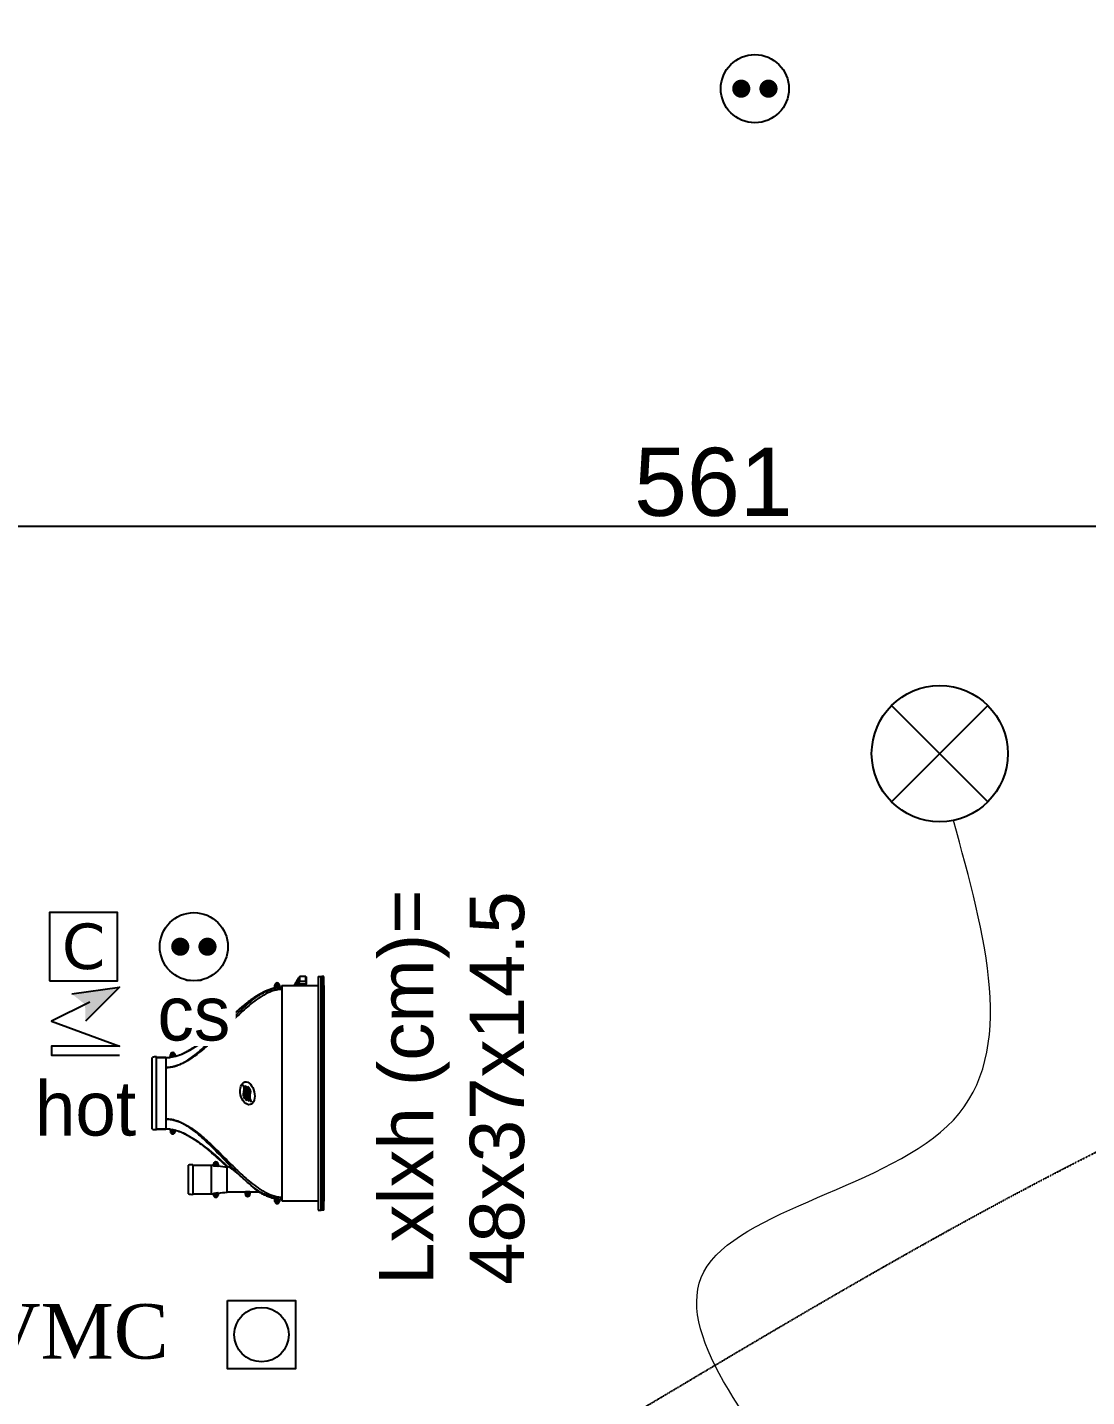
# Model space of a CAD drawing. Header units: millimetres. Extents: x 459337 to 526921, y -375392 to -289779.
# Drawn here: x 493059 to 495393, y -344441 to -341426 of the extents above; entities that cross this region are included whole.
import ezdxf
from ezdxf import colors
from ezdxf.entities.mleader import LeaderData, LeaderLine
from ezdxf.math import Vec2, Vec3

# ---------------------------------------------------------------- set-up
doc = ezdxf.new("R2010")
doc.units = ezdxf.units.MM
doc.set_wipeout_variables(frame=1)
doc.linetypes.add('prlm_ef', pattern=[0.165, 0.1, -0.065])
doc.layers.add('_GAZELEC-BOITE INCORPO', color=36, linetype='Continuous', lineweight=18)
doc.layers.add('_GAZELEC-RESERVATION', color=1, linetype='Continuous', lineweight=18)
for name, color, linetype in [('prlm-CHAUFF', 30, 'Continuous'), ('prlm-EAU-EF', 161, 'Continuous'), ('prlm-ELEC-CFO', 201, 'Continuous'), ('prlm-VMC', 93, 'Continuous')]:
    doc.layers.add(name, color=color, linetype=linetype)
doc.styles.add('Arial', font='arial.ttf')
doc.styles.add('prlm-elec-cfo', font='comic.ttf', dxfattribs={"height": 12})
doc.styles.add('prlm-vmc', font='pala.ttf', dxfattribs={"height": 14})
doc.styles.get("Standard").update_dxf_attribs({"font": 'arial.ttf'})
doc.dimstyles.new('200', dxfattribs={"dimtxt": 150, "dimasz": 25, "dimexe": 50, "dimexo": 50, "dimgap": 20, "dimtad": 1, "dimdec": 0, "dimlfac": 0.1, "dimdsep": 46, "dimtxsty": 'Arial', "dimblk1": 'DOTBLANK', "dimblk2": 'DOTBLANK', "dimsah": 1, "dimcen": 25, "dimclrd": 5, "dimclre": 5, "dimadec": 0, "dimazin": 0, "dimtfac": 1, "dimtdec": 0, "dimtmove": 0, "dimatfit": 3, "dimldrblk": 'DOTBLANK', "dimfxl": 50, "dimtolj": 1, "dimtzin": 0, "dimarcsym": 0})

# ---------------------------------------------------------------- blocks, each defined once
blk = doc.blocks.new('xi.twintop')
at = {"layer": 'prlm-CHAUFF', "ltscale": 50}
for p, q in [((-7.9, 36.5), (7.9, 36.5)), ((-8, 35.6), (8, 35.6)), ((-7.9, 35.6), (-7.9, 33.5)), ((-7.9, 33.5), (-7.9, 35.6)), ((-5.67, 33.5), (-7.9, 33.5)), ((5.67, 33.5), (-5.67, 33.5)), ((7.9, 33.5), (5.67, 33.5)), ((7.9, 35.6), (7.9, 33.5)), ((7.9, 33.5), (7.9, 35.6)), ((-8.61, 31.95), (-8.61, 32.05)), ((-8.61, 32.05), (-8.51, 32.05)), ((-8.51, 31.95), (-8.61, 31.95)), ((-8.51, 32.16), (-8.41, 32.16)), ((-8.51, 32.05), (-8.51, 32.16)), ((-8.51, 31.84), (-8.51, 31.95)), ((-8.41, 31.84), (-8.51, 31.84)), ((-7.9, 32.5), (-8.46, 32.5)), ((-8.46, 31.5), (-8.16, 31.5)), ((-8.41, 32.16), (-8.41, 32.05)), ((-8.41, 32.05), (-8.3, 32.05)), ((-8.3, 31.95), (-8.41, 31.95)), ((-8.41, 31.95), (-8.41, 31.84)), ((-8.3, 32.05), (-8.3, 31.95)), ((-8.16, 31.5), (-7.95, 32.18)), ((-7.9, 32.5), (-7.95, 32.18)), ((7.95, 32.18), (7.9, 32.5)), ((7.9, 32.5), (8.46, 32.5)), ((8.16, 31.5), (7.95, 32.18)), ((8.46, 31.5), (8.16, 31.5)), ((8.3, 31.95), (8.3, 32.05)), ((8.3, 32.05), (8.41, 32.05)), ((8.41, 31.95), (8.3, 31.95)), ((8.41, 32.16), (8.51, 32.16)), ((8.41, 32.05), (8.41, 32.16)), ((8.41, 31.84), (8.41, 31.95)), ((8.51, 31.84), (8.41, 31.84)), ((8.51, 32.16), (8.51, 32.05)), ((8.51, 32.05), (8.61, 32.05)), ((8.61, 31.95), (8.51, 31.95)), ((8.51, 31.95), (8.51, 31.84)), ((8.61, 32.05), (8.61, 31.95)), ((-15.75, 27.6), (-22.25, 27.6)), ((-22.15, 28.5), (-15.85, 28.5)), ((-22.15, 27.6), (-22.15, 23.5)), ((-22.15, 27.6), (-22.15, 23.5)), ((-15.85, 27.6), (-15.85, 23.5)), ((-15.85, 27.6), (-15.85, 23.5)), ((-9.41, 28.48), (-9.41, 28.48)), ((9.12, 29.02), (9.09, 29.02)), ((9.41, 28.48), (9.38, 28.48)), ((-22.56, 22.55), (-22.45, 22.55)), ((-22.56, 22.45), (-22.56, 22.55)), ((-22.45, 22.45), (-22.56, 22.45)), ((-22.45, 22.66), (-22.35, 22.66)), ((-22.45, 22.55), (-22.45, 22.66)), ((-22.45, 22.34), (-22.45, 22.45)), ((-22.35, 22.34), (-22.45, 22.34)), ((-22.4, 23), (-21.97, 23)), ((-21.85, 22), (-22.4, 22)), ((-22.35, 22.66), (-22.35, 22.55)), ((-22.35, 22.55), (-22.24, 22.55)), ((-22.24, 22.45), (-22.35, 22.45)), ((-22.35, 22.45), (-22.35, 22.34)), ((-22.24, 22.55), (-22.24, 22.45)), ((-15.85, 23.5), (-22.15, 23.5)), ((-21.97, 23), (-21.85, 22.06)), ((-21.85, 22.06), (-21.85, 22)), ((-16.2, 19.84), (-14.13, 22)), ((-14.13, 22), (-16.2, 19.84)), ((-16.15, 22.06), (-16.03, 23)), ((-16.15, 22), (-16.15, 22.06)), ((-15.6, 22), (-16.15, 22)), ((-16.03, 23), (-15.6, 23)), ((-15.76, 22.45), (-15.76, 22.55)), ((-15.76, 22.55), (-15.65, 22.55)), ((-15.65, 22.45), (-15.76, 22.45)), ((-15.65, 22.66), (-15.55, 22.66)), ((-15.65, 22.55), (-15.65, 22.66)), ((-15.65, 22.34), (-15.65, 22.45)), ((-15.55, 22.34), (-15.65, 22.34)), ((-15.55, 22.66), (-15.55, 22.55)), ((-15.55, 22.55), (-15.44, 22.55)), ((-15.55, 22.45), (-15.55, 22.34)), ((-15.44, 22.45), (-15.55, 22.45)), ((-15.44, 22.55), (-15.44, 22.45)), ((14.83, 21), (13.83, 22)), ((13.83, 22), (15.44, 22)), ((15.28, 21.45), (15.28, 21.55)), ((15.28, 21.55), (15.39, 21.55)), ((15.39, 21.45), (15.28, 21.45)), ((15.39, 21.66), (15.49, 21.66)), ((15.39, 21.55), (15.39, 21.66)), ((15.39, 21.34), (15.39, 21.45)), ((15.49, 21.34), (15.39, 21.34)), ((15.49, 21.66), (15.49, 21.55)), ((15.49, 21.55), (15.6, 21.55)), ((15.49, 21.45), (15.49, 21.34)), ((15.6, 21.45), (15.49, 21.45)), ((15.6, 21.55), (15.6, 21.45)), ((-21.8, 20), (-16.2, 20)), ((-21.8, 16), (-21.8, 20)), ((-21.8, 16), (-21.8, 20)), ((-16.2, 19.84), (-16.2, 20)), ((-16.2, 19.84), (-16.2, 20)), ((15.44, 21), (14.83, 21)), ((-22.36, 15.45), (-22.36, 15.55)), ((-22.36, 15.55), (-22.25, 15.55)), ((-22.25, 15.45), (-22.36, 15.45)), ((-22.25, 15.66), (-22.15, 15.66)), ((-22.25, 15.55), (-22.25, 15.66)), ((-22.25, 15.34), (-22.25, 15.45)), ((-22.15, 15.34), (-22.25, 15.34)), ((-22.2, 16), (-21.65, 16)), ((-22.15, 15.66), (-22.15, 15.55)), ((-22.15, 15.55), (-22.04, 15.55)), ((-22.15, 15.45), (-22.15, 15.34)), ((-22.04, 15.45), (-22.15, 15.45)), ((-22.04, 15.55), (-22.04, 15.45)), ((-21.65, 16), (-21.65, 15)), ((-21.65, 15), (-22.2, 15)), ((-21.8, 12.88), (-21.8, 15)), ((-21.8, 12.88), (-21.8, 15)), ((-23.96, 8.95), (-23.96, 9.05)), ((-23.96, 9.05), (-23.85, 9.05)), ((-23.85, 9.16), (-23.75, 9.16)), ((-23.85, 9.05), (-23.85, 9.16)), ((-23.8, 9.5), (-23.19, 9.5)), ((-23.75, 9.16), (-23.75, 9.05)), ((-23.75, 9.05), (-23.64, 9.05)), ((-23.64, 9.05), (-23.64, 8.95)), ((23.19, 9.5), (23.8, 9.5)), ((23.64, 8.95), (23.64, 9.05)), ((23.64, 9.05), (23.75, 9.05)), ((23.75, 9.16), (23.85, 9.16)), ((23.75, 9.05), (23.75, 9.16)), ((23.85, 9.16), (23.85, 9.05)), ((23.85, 9.05), (23.96, 9.05)), ((23.96, 9.05), (23.96, 8.95)), ((-23.85, 8.95), (-23.96, 8.95)), ((-23.85, 8.84), (-23.85, 8.95)), ((-23.75, 8.84), (-23.85, 8.84)), ((-23.36, 8.5), (-23.8, 8.5)), ((-23.75, 8.95), (-23.75, 8.84)), ((-23.64, 8.95), (-23.75, 8.95)), ((23.7, 8), (-23.7, 8)), ((-23.7, 8), (-23.7, 0)), ((-23.36, 8.42), (-23.36, 8.5)), ((23.36, 8.42), (23.36, 8.5)), ((23.8, 8.5), (23.36, 8.5)), ((23.75, 8.95), (23.64, 8.95)), ((23.7, 8), (23.7, 0)), ((23.75, 8.84), (23.75, 8.95)), ((23.85, 8.84), (23.75, 8.84)), ((23.85, 8.95), (23.85, 8.84)), ((23.96, 8.95), (23.85, 8.95)), ((24.18, 4.47), (23.7, 4.81)), ((24.06, 4.42), (23.7, 4.66)), ((24.06, 2.6), (24.06, 4.42)), ((24.64, 4.04), (24.06, 4.42)), ((24.2, 4.46), (24.18, 4.47)), ((24.54, 4.24), (24.2, 4.46)), ((24.35, 4.85), (24.33, 4.89)), ((24.35, 4.36), (24.35, 4.85)), ((24.35, 4.85), (24.36, 4.85)), ((24.41, 4.79), (24.43, 4.83)), ((24.41, 4.79), (24.41, 4.32)), ((25.01, 4.43), (24.41, 4.79)), ((24.43, 4.83), (25.04, 4.47)), ((24.64, 4.04), (24.72, 4.01)), ((24.64, 2.6), (24.64, 4.04)), ((24.72, 4.01), (24.72, 2.65)), ((25.04, 4.47), (25.01, 4.43)), ((25.01, 4.25), (25.01, 4.43)), ((25.02, 4.42), (25.01, 4.43)), ((25.06, 4.46), (25.02, 4.42)), ((25.02, 4.42), (25.02, 4.25)), ((25.28, 4.25), (25.02, 4.42)), ((25.04, 4.47), (25.06, 4.46)), ((25.06, 4.46), (25.39, 4.24)), ((25.71, 2.65), (25.71, 4.01)), ((-25.75, 0), (-25.75, -0.73)), ((25.75, 0), (-25.75, 0)), ((23.7, 2.6), (24.06, 2.6)), ((23.7, 2.57), (23.73, 2.6)), ((23.79, 2.6), (23.88, 2.51)), ((23.88, 2.51), (23.97, 2.6)), ((24.04, 2.6), (24.13, 2.51)), ((24.64, 2.6), (24.06, 2.6)), ((24.13, 2.51), (24.22, 2.6)), ((24.18, 2.56), (24.24, 2.51)), ((24.24, 2.51), (24.3, 2.58)), ((24.28, 2.6), (24.37, 2.51)), ((24.37, 2.51), (24.46, 2.6)), ((24.42, 2.57), (24.48, 2.51)), ((24.48, 2.51), (24.56, 2.58)), ((24.54, 2.6), (24.63, 2.51)), ((24.63, 2.51), (24.72, 2.6)), ((24.72, 2.65), (24.64, 2.6)), ((24.64, 2.6), (24.64, 2.6)), ((25.66, 2.6), (24.64, 2.6)), ((24.7, 2.58), (24.77, 2.51)), ((24.72, 2.65), (25.71, 2.65)), ((24.73, 2.6), (24.82, 2.51)), ((24.77, 2.51), (24.79, 2.53)), ((24.82, 2.51), (24.91, 2.6)), ((24.9, 2.59), (24.98, 2.51)), ((24.98, 2.51), (25.07, 2.6)), ((25.02, 2.54), (25.05, 2.51)), ((25.05, 2.51), (25.09, 2.55)), ((25.06, 2.58), (25.13, 2.51)), ((25.13, 2.51), (25.22, 2.6)), ((25.19, 2.57), (25.25, 2.51)), ((25.25, 2.51), (25.34, 2.6)), ((25.27, 2.53), (25.29, 2.51)), ((25.29, 2.51), (25.32, 2.54)), ((25.31, 2.56), (25.36, 2.51)), ((25.36, 2.51), (25.45, 2.6)), ((25.4, 2.55), (25.44, 2.51)), ((25.44, 2.51), (25.53, 2.6)), ((25.48, 2.54), (25.51, 2.51)), ((25.51, 2.51), (25.6, 2.6)), ((25.53, 2.53), (25.55, 2.51)), ((25.55, 2.51), (25.64, 2.6)), ((25.71, 2.65), (25.66, 2.6)), ((25.66, 2.6), (25.66, 2.6)), ((25.75, 0), (25.75, -0.73)), ((-25.75, -0.81), (-25.75, -0.73)), ((-25.75, -0.73), (25.75, -0.73)), ((-25.75, -1.3), (-25.75, -0.81)), ((25.75, -0.81), (-25.75, -0.81)), ((-25.75, -1.3), (25.75, -1.3)), ((23.75, -0.99), (-23.75, -0.99)), ((-23.75, -1.06), (-23.75, -0.99)), ((-23.55, -0.99), (-23.75, -1.06)), ((-23.75, -1.06), (23.75, -1.06)), ((23.75, -1.11), (-23.75, -1.11)), ((-23.75, -1.16), (-23.75, -1.11)), ((-23.59, -1.11), (-23.75, -1.16)), ((-23.75, -1.16), (23.75, -1.16)), ((23.75, -1.2), (-23.75, -1.2)), ((-23.75, -1.23), (-23.75, -1.2)), ((-23.64, -1.2), (-23.75, -1.23)), ((-23.75, -1.23), (23.75, -1.23)), ((23.75, -1.26), (-23.75, -1.26)), ((-23.75, -1.28), (-23.75, -1.26)), ((-23.68, -1.26), (-23.75, -1.28)), ((-23.75, -1.28), (23.75, -1.28)), ((23.75, -1.29), (-23.75, -1.29)), ((-23.75, -1.3), (-23.75, -1.29)), ((-23.73, -1.29), (-23.75, -1.3)), ((-23.75, -1.3), (23.75, -1.3)), ((23.75, -1.06), (23.55, -0.99)), ((23.75, -1.16), (23.59, -1.11)), ((23.75, -1.23), (23.64, -1.2)), ((23.75, -1.28), (23.68, -1.26)), ((23.75, -1.3), (23.73, -1.29)), ((23.75, -0.99), (23.75, -1.06)), ((23.75, -1.11), (23.75, -1.16)), ((23.75, -1.2), (23.75, -1.23)), ((23.75, -1.26), (23.75, -1.28)), ((23.75, -1.29), (23.75, -1.3)), ((25.75, -0.73), (25.75, -0.81)), ((25.75, -1.3), (25.75, -0.81))]:
    blk.add_line(p, q, dxfattribs=at)
for centre, radius in [((-8.46, 32), 0.3), ((-8.46, 32), 0.25), ((8.46, 32), 0.3), ((8.46, 32), 0.25), ((-22.4, 22.5), 0.3), ((-22.4, 22.5), 0.25), ((-15.6, 22.5), 0.3), ((-15.6, 22.5), 0.25), ((15.44, 21.5), 0.3), ((15.44, 21.5), 0.25), ((-22.2, 15.5), 0.3), ((-22.2, 15.5), 0.25), ((-23.8, 9), 0.3), ((-23.8, 9), 0.25), ((23.8, 9), 0.3), ((23.8, 9), 0.25)]:
    blk.add_circle(centre, radius, dxfattribs=at)
for centre, radius, start, end in [((-6.01, 35.83), 2, 160.5755, 186.7441), ((-6.01, 35.83), 2, 160.5755, 186.7441), ((6.01, 35.83), 2, 353.2559, 19.4245), ((6.01, 35.83), 2, 353.2559, 19.4245), ((-15.67, 33.51), 7.77, 352.5456, 359.9423), ((-15.72, 33.51), 7.82, 352.5763, 359.9264), ((-15.07, 33.49), 7.17, 353.9053, 0.1157), ((15.11, 33.49), 7.25, 179.9215, 187.8382), ((15.67, 33.51), 7.77, 180.0577, 187.4544), ((15.72, 33.51), 7.82, 180.0736, 187.4237), ((-19.51, 34.47), 11.74, 332.3321, 345.441), ((-19.16, 34.32), 11.35, 332.1374, 345.6929), ((-8.46, 32), 0.5, 90, 270), ((-15.07, 33.49), 7.17, 352.0923, 353.5448), ((21.1, 34.98), 13.43, 192.9954, 216.0824), ((19.16, 34.32), 11.35, 194.4106, 207.8626), ((8.46, 32), 0.5, 270, 90), ((-20.26, 27.83), 2, 160.5755, 186.7441), ((-20.26, 27.83), 2, 160.5755, 186.7441), ((-17.74, 27.83), 2, 353.2559, 19.4245), ((-17.74, 27.83), 2, 353.2559, 19.4245), ((-43.13, 48.06), 39, 319.3887, 329.86), ((-43.13, 48.06), 39, 319.3887, 329.8601), ((-26.92, 38.17), 20.01, 331.0483, 332.7983), ((-26.92, 38.17), 20.01, 331.0482, 332.7982), ((26.92, 38.17), 20.01, 207.2018, 208.9518), ((43.13, 48.06), 39, 210.1399, 220.6113), ((43.13, 48.06), 39, 212.5506, 220.6113), ((-22.4, 22.5), 0.5, 90, 270), ((-15.6, 22.5), 0.5, 270, 90), ((-22.51, 30.1), 11.66, 315.9701, 320.4245), ((-22.76, 30.33), 11.99, 316.0326, 320.3619), ((22.51, 30.1), 11.66, 219.5755, 224.0299), ((22.76, 30.33), 11.99, 219.6381, 223.9674), ((15.44, 21.5), 0.5, 270, 90), ((-22.2, 15.5), 0.5, 90, 270), ((-2.48, -0.77), 23.65, 136.4099, 144.7501), ((-44.74, 40.05), 35.1, 315.7111, 319.5265), ((-23.8, 9), 0.5, 90, 270), ((-11.41, 6.64), 12.12, 163.7263, 166.3852), ((23.8, 9), 0.5, 270, 90), ((17.64, -7.23), 13.85, 61.9182, 64.0515), ((17.76, -6.88), 13.43, 62.115, 63.7632), ((18.29, -6.04), 12.5, 61.3177, 61.5903), ((24.75, 5.45), 0.703, 233.033, 242.9325), ((24.72, 5.11), 0.448, 214.6713, 225.4982), ((25.88, 4.92), 0.836, 234.1326, 239.2425), ((18.29, -6.04), 12.5, 53.7494, 55.0637)]:
    blk.add_arc(centre, radius, start, end, dxfattribs=at)
blk.add_ellipse((0, 15.55), major_axis=(2.49, 0.57), ratio=0.600775, dxfattribs=at)
for points, knots in [([(-5.67, 33.5), (-5.67, 33.33), (-5.68, 33.16), (-5.7, 32.82), (-5.72, 32.65), (-5.8, 32.15), (-5.87, 31.82), (-6.05, 31.16), (-6.16, 30.84), (-6.41, 30.21), (-6.55, 29.9), (-7, 29), (-7.34, 28.43), (-8.08, 27.34), (-8.47, 26.81), (-9.69, 25.27), (-10.57, 24.3), (-12.38, 22.39), (-13.32, 21.46), (-15.19, 19.6), (-16.12, 18.67), (-17.95, 16.77), (-18.84, 15.8), (-20.08, 14.27), (-20.47, 13.75), (-21.03, 12.94), (-21.21, 12.66), (-21.55, 12.09), (-21.72, 11.8), (-22.17, 10.91), (-22.43, 10.31), (-22.7, 9.36), (-22.77, 9.03), (-22.86, 8.47), (-22.88, 8.24), (-22.89, 8)], [0, 0, 0, 0, 0.015625, 0.015625, 0.03125, 0.03125, 0.0625, 0.0625, 0.09375, 0.09375, 0.125, 0.125, 0.1875, 0.1875, 0.25, 0.25, 0.375, 0.375, 0.5, 0.5, 0.625, 0.625, 0.75, 0.75, 0.8125, 0.8125, 0.84375, 0.84375, 0.875, 0.875, 0.9375, 0.9375, 0.96875, 0.96875, 0.9907189, 0.9907189, 0.9907189, 0.9907189]), ([(-18.04, 17.26), (-16.85, 18.51), (-15.59, 19.7), (-13.1, 22.1), (-11.85, 23.3), (-10.07, 25.17), (-9.49, 25.81), (-8.39, 27.13), (-7.87, 27.82), (-7.16, 28.91), (-6.93, 29.29), (-6.52, 30.07), (-6.33, 30.48), (-6.02, 31.31), (-5.89, 31.74), (-5.76, 32.39), (-5.73, 32.61), (-5.69, 32.95), (-5.69, 33.06), (-5.67, 33.28), (-5.67, 33.39), (-5.67, 33.5)], [0, 0, 0, 0, 0.25, 0.25, 0.5, 0.5, 0.625, 0.625, 0.75, 0.75, 0.8125, 0.8125, 0.875, 0.875, 0.9375, 0.9375, 0.96875, 0.96875, 0.984375, 0.984375, 1, 1, 1, 1]), ([(5.67, 33.5), (5.67, 33.33), (5.68, 33.16), (5.71, 32.81), (5.73, 32.64), (5.81, 32.14), (5.88, 31.8), (6.08, 31.14), (6.2, 30.82), (6.47, 30.19), (6.62, 29.88), (7.1, 28.98), (7.46, 28.42), (8.23, 27.34), (8.65, 26.82), (9.93, 25.3), (10.84, 24.34), (12.72, 22.46), (13.69, 21.54), (15.61, 19.69), (16.57, 18.77), (18.43, 16.87), (19.34, 15.9), (20.59, 14.36), (20.99, 13.83), (21.55, 13), (21.73, 12.72), (22.07, 12.15), (22.24, 11.85), (22.69, 10.95), (22.94, 10.33), (23.21, 9.37), (23.28, 9.05), (23.36, 8.48), (23.38, 8.24), (23.39, 8)], [0, 0, 0, 0, 0.015625, 0.015625, 0.03125, 0.03125, 0.0625, 0.0625, 0.09375, 0.09375, 0.125, 0.125, 0.1875, 0.1875, 0.25, 0.25, 0.375, 0.375, 0.5, 0.5, 0.625, 0.625, 0.75, 0.75, 0.8125, 0.8125, 0.84375, 0.84375, 0.875, 0.875, 0.9375, 0.9375, 0.96875, 0.96875, 0.9908046, 0.9908046, 0.9908046, 0.9908046]), ([(22.89, 8), (22.88, 8.24), (22.86, 8.47), (22.77, 9.03), (22.7, 9.36), (22.43, 10.31), (22.17, 10.91), (21.72, 11.8), (21.55, 12.09), (21.21, 12.66), (21.03, 12.94), (20.47, 13.75), (20.08, 14.27), (18.84, 15.8), (17.95, 16.77), (16.12, 18.67), (15.18, 19.6), (13.32, 21.46), (12.38, 22.39), (10.57, 24.3), (9.69, 25.27), (8.47, 26.81), (8.08, 27.34), (7.34, 28.43), (7, 29), (6.55, 29.9), (6.41, 30.21), (6.16, 30.84), (6.05, 31.16), (5.87, 31.82), (5.79, 32.15), (5.72, 32.65), (5.7, 32.82), (5.68, 33.16), (5.67, 33.33), (5.67, 33.5)], [0.0092808, 0.0092808, 0.0092808, 0.0092808, 0.03125, 0.03125, 0.0625, 0.0625, 0.125, 0.125, 0.15625, 0.15625, 0.1875, 0.1875, 0.25, 0.25, 0.375, 0.375, 0.5, 0.5, 0.625, 0.625, 0.75, 0.75, 0.8125, 0.8125, 0.875, 0.875, 0.90625, 0.90625, 0.9375, 0.9375, 0.96875, 0.96875, 0.984375, 0.984375, 1, 1, 1, 1]), ([(-8.9, 29.46), (-9.06, 29.12), (-9.43, 28.41), (-10.08, 27.35), (-10.83, 26.27), (-11.65, 25.18), (-12.54, 24.1), (-13.65, 22.81), (-14.86, 21.46), (-15.81, 20.43), (-16.2, 20)], [0.1568082, 0.1568082, 0.1568082, 0.1568082, 0.2305418, 0.3149874, 0.4025619, 0.4929385, 0.5856877, 0.6803551, 0.8317746, 0.9509578, 0.9509578, 0.9509578, 0.9509578]), ([(14.38, 22), (14.06, 22.36), (13.37, 23.14), (12.33, 24.35), (11.38, 25.54), (10.58, 26.62), (9.93, 27.59), (9.37, 28.52), (9.05, 29.15), (8.91, 29.44)], [0.5730592, 0.5730592, 0.5730592, 0.5730592, 0.626259, 0.6884084, 0.7489718, 0.7930827, 0.8358988, 0.8773199, 0.9123747, 0.9123747, 0.9123747, 0.9123747]), ([(-18.04, 17.26), (-17.81, 17.52), (-17.58, 17.79), (-17.17, 18.3), (-16.98, 18.55), (-16.64, 19.03), (-16.49, 19.25), (-16.32, 19.53), (-16.28, 19.62), (-16.22, 19.76), (-16.2, 19.81), (-16.2, 19.84)], [0, 0, 0, 0, 0.25, 0.25, 0.5, 0.5, 0.75, 0.75, 0.875, 0.875, 1, 1, 1, 1]), ([(23.19, 9.5), (23.12, 9.79), (23.04, 10.07), (22.86, 10.64), (22.75, 10.92), (22.41, 11.74), (22.14, 12.27), (21.56, 13.3), (21.24, 13.8), (20.57, 14.77), (20.21, 15.25), (19.11, 16.65), (18.33, 17.54), (16.73, 19.29), (15.91, 20.15), (15.09, 21)], [0, 0, 0, 0, 0.0625, 0.0625, 0.125, 0.125, 0.25, 0.25, 0.375, 0.375, 0.5, 0.5, 0.75, 0.75, 1, 1, 1, 1]), ([(21.4, 13.55), (21.3, 13.71), (20.98, 14.2), (20.41, 15.02), (19.67, 15.99), (18.88, 16.96), (17.95, 18.04), (16.9, 19.22), (15.98, 20.24), (15.44, 20.84), (15.29, 21)], [0.1694223, 0.1694223, 0.1694223, 0.1694223, 0.1906001, 0.2339285, 0.2787061, 0.3247019, 0.3716424, 0.4351709, 0.4991397, 0.523565, 0.523565, 0.523565, 0.523565]), ([(-23.39, 8), (-23.38, 8.28), (-23.35, 8.55), (-23.25, 9.19), (-23.16, 9.55), (-22.84, 10.61), (-22.54, 11.29), (-21.83, 12.6), (-21.42, 13.22), (-20.56, 14.41), (-20.09, 14.98), (-19.62, 15.54)], [0.0331631, 0.0331631, 0.0331631, 0.0331631, 0.125, 0.125, 0.25, 0.25, 0.5, 0.5, 0.75, 0.75, 1, 1, 1, 1]), ([(-1.94, 14.63), (-1.21, 15.35), (-0.84, 15.44), (-0.45, 15.4), (0.16, 15.33), (0.81, 14.93), (1.54, 15.51)], [0, 0, 0, 0, 0.389075, 0.389075, 0.389075, 1, 1, 1, 1]), ([(-1.63, 15.67), (-0.9, 16.39), (-0.53, 16.49), (-0.14, 16.44), (0.47, 16.38), (1.12, 15.98), (1.85, 16.55)], [0, 0, 0, 0, 0.389075, 0.389075, 0.389075, 1, 1, 1, 1]), ([(-23.19, 9.5), (-23.12, 9.8), (-23.04, 10.09), (-22.9, 10.53), (-22.84, 10.67), (-22.74, 10.96), (-22.68, 11.1), (-22.5, 11.53), (-22.37, 11.8), (-22.1, 12.35), (-21.95, 12.61), (-21.8, 12.88)], [0, 0, 0, 0, 0.25, 0.25, 0.375, 0.375, 0.5, 0.5, 0.75, 0.75, 1, 1, 1, 1]), ([(-21.8, 12.88), (-21.96, 12.6), (-22.11, 12.32), (-22.4, 11.74), (-22.54, 11.45), (-22.78, 10.85), (-22.89, 10.55), (-23.01, 10.17), (-23.03, 10.1), (-23.05, 10.03)], [0, 0, 0, 0, 0.25, 0.25, 0.5, 0.5, 0.75, 0.75, 0.8062429, 0.8062429, 0.8062429, 0.8062429]), ([(24.24, 4.96), (24.23, 4.96), (24.23, 4.96), (24.22, 4.97), (24.2, 4.97), (24.19, 4.97), (24.18, 4.98), (24.16, 4.98), (24.15, 4.98), (24.13, 4.99), (24.11, 4.99), (24.09, 4.99), (24.08, 4.99), (24.05, 4.99), (24.02, 4.99), (23.98, 4.99), (23.93, 4.98), (23.89, 4.98), (23.84, 4.97), (23.78, 4.96), (23.74, 4.95), (23.71, 4.95), (23.7, 4.94)], [0.1059402, 0.1059402, 0.1059402, 0.1059402, 0.1359504, 0.1694868, 0.202886, 0.2361704, 0.2693627, 0.3024859, 0.3355633, 0.3686184, 0.401675, 0.434757, 0.4678887, 0.5010941, 0.5629781, 0.6246926, 0.6863942, 0.7482374, 0.8103737, 0.8729511, 0.9361135, 0.9654522, 0.9654522, 0.9654522, 0.9654522]), ([(23.7, 4.91), (23.71, 4.91), (23.72, 4.91), (23.74, 4.92), (23.78, 4.92), (23.81, 4.93), (23.83, 4.93), (23.86, 4.94), (23.89, 4.94), (23.92, 4.95), (23.94, 4.95), (23.97, 4.95), (23.99, 4.96), (24.02, 4.96), (24.04, 4.96), (24.06, 4.96), (24.08, 4.96), (24.11, 4.96), (24.14, 4.96), (24.18, 4.96), (24.21, 4.95), (24.24, 4.95), (24.26, 4.94), (24.28, 4.93), (24.3, 4.92), (24.32, 4.91), (24.33, 4.9), (24.33, 4.89)], [0.053874, 0.053874, 0.053874, 0.053874, 0.0607104, 0.0907643, 0.1206402, 0.1503557, 0.1799287, 0.2093776, 0.238721, 0.2679778, 0.2971672, 0.3263086, 0.3554219, 0.3845269, 0.4136437, 0.4427926, 0.4719939, 0.5012681, 0.5562327, 0.6110034, 0.6657154, 0.7205017, 0.7754929, 0.8308166, 0.8865967, 0.9429527, 1, 1, 1, 1]), ([(24.35, 4.85), (24.35, 4.86), (24.35, 4.86), (24.34, 4.87), (24.33, 4.88), (24.32, 4.88), (24.31, 4.89), (24.3, 4.89), (24.29, 4.9), (24.28, 4.9), (24.26, 4.91), (24.25, 4.91), (24.23, 4.91), (24.22, 4.92), (24.2, 4.92), (24.18, 4.92), (24.17, 4.92), (24.15, 4.92), (24.12, 4.92), (24.09, 4.92), (24.05, 4.92), (24, 4.92), (23.95, 4.91), (23.9, 4.9), (23.85, 4.89), (23.79, 4.88), (23.74, 4.87), (23.71, 4.86), (23.7, 4.86)], [0, 0, 0, 0, 0.0300773, 0.0600539, 0.0899314, 0.1197114, 0.1493956, 0.1789856, 0.2084831, 0.2378898, 0.2672073, 0.2964374, 0.3255817, 0.3546421, 0.3836203, 0.4125181, 0.4413372, 0.4700795, 0.4987468, 0.5532579, 0.6080368, 0.6630958, 0.7184471, 0.7741027, 0.8300742, 0.8863734, 0.9430116, 0.9677174, 0.9677174, 0.9677174, 0.9677174]), ([(24.65, 4.2), (24.65, 4.2), (24.64, 4.2), (24.64, 4.2), (24.63, 4.2), (24.63, 4.2), (24.62, 4.2), (24.61, 4.21), (24.6, 4.21), (24.59, 4.21), (24.58, 4.22), (24.55, 4.23), (24.54, 4.24), (24.54, 4.24)], [0, 0, 0, 0, 0.061789, 0.122374, 0.182441, 0.242697, 0.303842, 0.366548, 0.43144, 0.49908, 0.668346, 0.832646, 1, 1, 1, 1]), ([(25.45, 4.21), (25.44, 4.21), (25.44, 4.22), (25.43, 4.22), (25.41, 4.23), (25.4, 4.23), (25.39, 4.24), (25.37, 4.24), (25.36, 4.25), (25.34, 4.25), (25.32, 4.25), (25.3, 4.26), (25.29, 4.26), (25.27, 4.26), (25.24, 4.26), (25.22, 4.26), (25.2, 4.26), (25.17, 4.26), (25.13, 4.26), (25.08, 4.26), (25.03, 4.26), (24.97, 4.25), (24.91, 4.24), (24.85, 4.24), (24.79, 4.23), (24.72, 4.21), (24.67, 4.21), (24.65, 4.2)], [0.0304712, 0.0304712, 0.0304712, 0.0304712, 0.0599457, 0.0897682, 0.1195016, 0.1491541, 0.1787343, 0.2082505, 0.2377114, 0.2671256, 0.2965018, 0.3258487, 0.355175, 0.3844897, 0.4138015, 0.4431194, 0.4724522, 0.5018089, 0.5568669, 0.611863, 0.6668562, 0.7219052, 0.7770682, 0.8324028, 0.8879658, 0.9438132, 1, 1, 1, 1]), ([(25.71, 4.01), (25.69, 4.04), (25.65, 4.06), (25.55, 4.09), (25.48, 4.1), (25.35, 4.1), (25.31, 4.1), (25.21, 4.09), (25.16, 4.09), (24.98, 4.06), (24.86, 4.04), (24.72, 4.01)], [0, 0, 0, 0, 0.25, 0.25, 0.5, 0.5, 0.625, 0.625, 0.75, 0.75, 1, 1, 1, 1])]:
    blk.add_open_spline(points, degree=3, knots=knots, dxfattribs=at)
for points in [[(-22.15, 23.5), (-22.15, 23.33), (-22.14, 23.17), (-22.13, 23)], [(-22.15, 23.5), (-22.15, 23.33), (-22.14, 23.17), (-22.13, 23)], [(-22.01, 22), (-21.91, 21.33), (-21.8, 20.67), (-21.8, 20)], [(-22.01, 22), (-21.91, 21.33), (-21.8, 20.67), (-21.8, 20)], [(-15.99, 22), (-16.09, 21.33), (-16.2, 20.67), (-16.2, 20)], [(-15.99, 22), (-16.09, 21.33), (-16.2, 20.67), (-16.2, 20)], [(-15.85, 23.5), (-15.85, 23.33), (-15.86, 23.17), (-15.87, 23)], [(-15.85, 23.5), (-15.85, 23.33), (-15.86, 23.17), (-15.87, 23)], [(-0.55, 15.04), (-0.94, 15.09), (-1.32, 14.99), (-1.94, 14.63)], [(-1.78, 15.16), (-1.06, 15.88), (-0.68, 15.97), (-0.29, 15.93)], [(-0.39, 15.58), (-0.78, 15.62), (-1.16, 15.52), (-1.78, 15.16)], [(-0.23, 16.09), (-0.63, 16.13), (-1.01, 16.03), (-1.63, 15.67)], [(1.54, 15.51), (0.72, 14.57), (0.07, 14.98), (-0.55, 15.04)], [(1.7, 16.04), (0.88, 15.1), (0.23, 15.51), (-0.39, 15.58)], [(-0.29, 15.93), (0.32, 15.87), (0.96, 15.47), (1.7, 16.04)], [(1.85, 16.55), (1.03, 15.62), (0.38, 16.02), (-0.23, 16.09)], [(-23.19, 9.5), (-23.26, 9.17), (-23.32, 8.84), (-23.36, 8.5)], [(23.36, 8.5), (23.32, 8.84), (23.26, 9.17), (23.19, 9.5)]]:
    blk.add_open_spline(points, degree=3, dxfattribs=at)
at = {"layer": 'prlm-CHAUFF', "ltscale": 50, "insert": (-42.19, -13.41), "char_height": 12, "width": 139.7925, "attachment_point": 1}
blk.add_mtext('Lxlxh (cm)= 48x37x14.5', dxfattribs=at)
blk = doc.blocks.new('xi.bp-vmc-cui')
at = {"layer": 'prlm-VMC', "color": 0, "linetype": 'ByBlock', "lineweight": -2, "flags": 128}
blk.add_lwpolyline([(-7.5, 7.5), (7.5, 7.5), (7.5, -7.5), (-7.5, -7.5)], close=True, dxfattribs=at)
at = {"layer": 'prlm-VMC', "color": 0, "linetype": 'ByBlock', "lineweight": -2}
blk.add_circle((0, 0), 6, dxfattribs=at)
blk = doc.blocks.new('xi.HOT')
at = {"layer": 'prlm-ELEC-CFO', "lineweight": 5}
blk.add_hatch(color=0, dxfattribs=at).paths.add_polyline_path([(-3, 6), (-0.1, 3.7), (0, 0), (7.5, 7.5)])
at = {"layer": 'prlm-ELEC-CFO', "color": 0}
for points in [[(-3, 6), (7.5, 7.5), (0, 0)], [(0.95, 4.23), (-7.5, 0), (7.5, -5.5), (-7.5, -5.5), (-7.5, -7.5), (7.5, -7.5)]]:
    blk.add_lwpolyline(points, dxfattribs=at)
blk = doc.blocks.new('xi.PCS')
at = {"color": 0, "lineweight": 5}
blk.add_wipeout([(-7.5, -7.5), (7.5, -7.5), (7.5, 7.5), (-7.5, 7.5)], dxfattribs=at).dxf.layer = 'prlm-ELEC-CFO'
at = {"layer": 'prlm-ELEC-CFO', "color": 0, "linetype": 'ByBlock', "lineweight": 5, "const_width": 2}
for points in [[(-4, 0, 1), (-2, 0, 1)], [(2, 0, 1), (4, 0, 1)]]:
    blk.add_lwpolyline(points, format="xyb", close=True, dxfattribs=at)
at = {"layer": 'prlm-ELEC-CFO', "color": 0, "linetype": 'ByBlock', "lineweight": -2}
blk.add_circle((0, 0), 7.5, dxfattribs=at)
blk = doc.blocks.new('xi.SF32')
at = {"layer": 'prlm-ELEC-CFO', "color": 0, "flags": 128}
blk.add_lwpolyline([(-7.5, -7.5), (7.5, -7.5), (7.5, 7.5), (-7.5, 7.5)], close=True, dxfattribs=at)
at = {"layer": 'prlm-ELEC-CFO', "color": 0, "linetype": 'ByBlock', "insert": (0, 0), "char_height": 10, "width": 11.36, "attachment_point": 5}
blk.add_mtext('{\\fVerdana|b0|i0|c0|p34;C}', dxfattribs=at)
blk = doc.blocks.new('xi.PC')
at = {"color": 0, "lineweight": 5}
blk.add_wipeout([(-7.5, -7.5), (7.5, -7.5), (7.5, 7.5), (-7.5, 7.5)], dxfattribs=at).dxf.layer = 'prlm-ELEC-CFO'
at = {"layer": 'prlm-ELEC-CFO', "color": 0, "linetype": 'ByBlock', "lineweight": 5, "const_width": 2}
for points in [[(-4, 0, 1), (-2, 0, 1)], [(2, 0, 1), (4, 0, 1)]]:
    blk.add_lwpolyline(points, format="xyb", close=True, dxfattribs=at)
at = {"layer": 'prlm-ELEC-CFO', "color": 0, "linetype": 'ByBlock', "lineweight": -2}
blk.add_circle((0, 0), 7.5, dxfattribs=at)
blk = doc.blocks.new('xi.PTCE')
at = {"layer": 'prlm-ELEC-CFO', "color": 0}
for points in [[(-10.61, 10.61), (10.61, -10.61)], [(10.61, 10.61), (-10.61, -10.61)]]:
    blk.add_lwpolyline(points, dxfattribs=at)
at = {"layer": 'prlm-ELEC-CFO', "color": 0, "linetype": 'ByBlock'}
blk.add_circle((0, 0), 15, dxfattribs=at)
blk = doc.blocks.new('_DOTBLANK')
at = {"color": 0, "linetype": 'ByBlock'}
blk.add_line((-0.5, 0), (-1, 0), dxfattribs=at)
blk.add_circle((0, 0), 0.5, dxfattribs=at)
blk = doc.blocks.new('*D213')
at = {"layer": '_GAZELEC-BOITE INCORPO', "color": 5, "lineweight": -2, "transparency": 16777216}
for p, q in [((490397.2, -343963.2), (490397.2, -345319.9)), ((497376.4, -345062), (497376.4, -345319.9)), ((490422.2, -345269.9), (497351.4, -345269.9))]:
    blk.add_line(p, q, dxfattribs=at)
at = {"layer": '_GAZELEC-BOITE INCORPO', "color": 5, "lineweight": -2, "transparency": 16777216, "xscale": 25, "yscale": 25, "zscale": 25, "rotation": 180}
blk.add_blockref('_DOTBLANK', (490397.2, -345269.9), dxfattribs=at)
at = {"layer": '_GAZELEC-BOITE INCORPO', "color": 5, "lineweight": -2, "transparency": 16777216, "xscale": 25, "yscale": 25, "zscale": 25}
blk.add_blockref('_DOTBLANK', (497376.4, -345269.9), dxfattribs=at)
at = {"layer": '_GAZELEC-BOITE INCORPO', "color": 0, "transparency": 16777216, "insert": (493886.8, -345173.3), "char_height": 150, "attachment_point": 5, "style": 'Arial'}
blk.add_mtext('\\A1;698', dxfattribs=at)
blk = doc.blocks.new('*D215')
at = {"layer": '_GAZELEC-BOITE INCORPO', "color": 5, "lineweight": -2, "transparency": 16777216}
for p, q in [((491829.3, -343495), (491829.3, -345016.3)), ((497376.3, -343495), (497376.3, -345016.3)), ((491854.3, -344966.3), (497351.3, -344966.3))]:
    blk.add_line(p, q, dxfattribs=at)
at = {"layer": '_GAZELEC-BOITE INCORPO', "color": 5, "lineweight": -2, "transparency": 16777216, "xscale": 25, "yscale": 25, "zscale": 25, "rotation": 180}
blk.add_blockref('_DOTBLANK', (491829.3, -344966.3), dxfattribs=at)
at = {"layer": '_GAZELEC-BOITE INCORPO', "color": 5, "lineweight": -2, "transparency": 16777216, "xscale": 25, "yscale": 25, "zscale": 25}
blk.add_blockref('_DOTBLANK', (497376.3, -344966.3), dxfattribs=at)
at = {"layer": '_GAZELEC-BOITE INCORPO', "color": 0, "transparency": 16777216, "insert": (494602.8, -344870), "char_height": 150, "attachment_point": 5, "style": 'Arial'}
blk.add_mtext('\\A1;555', dxfattribs=at)
blk = doc.blocks.new('*D216')
at = {"layer": '_GAZELEC-BOITE INCORPO', "color": 5, "lineweight": -2, "transparency": 16777216}
for p, q in [((491765.2, -343213.1), (491765.2, -342474.5)), ((497376.3, -343080.1), (497376.3, -342474.5)), ((491790.2, -342524.5), (497351.3, -342524.5))]:
    blk.add_line(p, q, dxfattribs=at)
at = {"layer": '_GAZELEC-BOITE INCORPO', "color": 5, "lineweight": -2, "transparency": 16777216, "xscale": 25, "yscale": 25, "zscale": 25, "rotation": 180}
blk.add_blockref('_DOTBLANK', (491765.2, -342524.5), dxfattribs=at)
at = {"layer": '_GAZELEC-BOITE INCORPO', "color": 5, "lineweight": -2, "transparency": 16777216, "xscale": 25, "yscale": 25, "zscale": 25}
blk.add_blockref('_DOTBLANK', (497376.3, -342524.5), dxfattribs=at)
at = {"layer": '_GAZELEC-BOITE INCORPO', "color": 0, "transparency": 16777216, "insert": (494570.7, -342427.9), "char_height": 150, "attachment_point": 5, "style": 'Arial'}
blk.add_mtext('\\A1;561', dxfattribs=at)

msp = doc.modelspace()

# ---------------------------------------------------------------- linework, layer by layer
at = {"layer": 'prlm-ELEC-CFO', "lineweight": 13}
msp.add_spline([(494811.497, -344707.463), (494549.555, -344166.65), (495099.37, -343832.483), (495099.37, -343172.455)], degree=3, dxfattribs=at)

# ---------------------------------------------------------------- block references
at = {"layer": 'prlm-CHAUFF', "ltscale": 50, "xscale": 10, "yscale": 10, "zscale": 10, "rotation": 89.99999333236626}
msp.add_blockref('xi.twintop', (493699.615, -343773.405), dxfattribs=at)
at = {"layer": 'prlm-ELEC-CFO', "xscale": 10, "yscale": 10, "zscale": 10}
for name, p in [('xi.PC', (494662.039, -341561.045)), ('xi.PTCE', (495069.342, -343025.491)), ('xi.SF32', (493183.029, -343450.617)), ('xi.HOT', (493187.448, -343614.701))]:
    msp.add_blockref(name, p, dxfattribs=at)
at = {"layer": 'prlm-VMC', "xscale": 10, "yscale": 10, "zscale": 10}
msp.add_blockref('xi.bp-vmc-cui', (493575.251, -344304.885), dxfattribs=at)

# ---------------------------------------------------------------- texts
at = {"layer": 'prlm-ELEC-CFO', "lineweight": 20, "insert": (493187.448, -343807.434), "char_height": 120, "attachment_point": 5, "line_spacing_factor": 0.8, "style": 'prlm-elec-cfo', "bg_fill": 3, "box_fill_scale": 1.1, "bg_fill_color": 256, "bg_fill_transparency": 0}
msp.add_mtext('hot', dxfattribs=at)
at = {"layer": 'prlm-VMC', "insert": (492675.537, -344237.66), "char_height": 120, "attachment_point": 1, "style": 'prlm-vmc'}
msp.add_mtext_dynamic_manual_height_columns('BP-VMC', width=101.12978, gutter_width=50, heights=[0], dxfattribs=at)

# ---------------------------------------------------------------- dimensions: what is measured, and where the dimension line sits
at = {"layer": '_GAZELEC-BOITE INCORPO'}
for base, p1, p2, picture, middle in [((497376.286, -342524.512), (491765.193, -343263.143), (497376.286, -343130.062), '*D216', (494570.739, -342427.926)), ((497376.404, -345269.936), (490397.232, -343913.245), (497376.404, -345011.991), '*D213', (493886.818, -345173.35))]:
    dim = msp.add_linear_dim(base=base, p1=p1, p2=p2, dimstyle='200', dxfattribs=at)
    dim.commit()
    dim.dimension.update_dxf_attribs({"geometry": picture, "text_midpoint": middle})

# ---------------------------------------------------------------- leaders
at = {"layer": '_GAZELEC-RESERVATION', "color": 6}
ml = msp.add_multileader_mtext('Standard', dxfattribs=at)
ml.set_content('résa n°21\\P%%C160 A.inf: +209.54', color=6)
ml.set_leader_properties()
ml.build(insert=Vec2(0, 0))
ml.multileader.update_dxf_attribs({"has_text_frame": 1, "arrow_head_size": 80, "scale": 20})
ctx = ml.context
ctx.base_point, ctx.scale, ctx.char_height, ctx.arrow_head_size, ctx.landing_gap_size, ctx.plane_origin = Vec3(486656.007, -341759.701), 20, 80, 80, 40, Vec3(480948.262, -341561.324)
notes = []
notes.append((ctx, [(0, (1, 1, 0), (487813.192, -341759.701), (-1, 0), 89.845, [(0, [(488184.008, -342076.634)], 0, [])])]))
ctx.mtext.insert, ctx.mtext.width, ctx.mtext.flow_direction = Vec3(486696.007, -341718.091), 1568.85041, 5
ml = msp.add_multileader_mtext('Standard', dxfattribs=at)
ml.set_content('résa n°20\\P%%C160 A.inf: +209.54', color=6)
ml.set_leader_properties()
ml.build(insert=Vec2(0, 0))
ml.multileader.update_dxf_attribs({"has_text_frame": 1, "arrow_head_size": 80, "scale": 20})
ctx = ml.context
ctx.base_point, ctx.scale, ctx.char_height, ctx.arrow_head_size, ctx.landing_gap_size, ctx.plane_origin = Vec3(488527.435, -341759.701), 20, 80, 80, 40, Vec3(482819.69, -341561.324)
notes.append((ctx, [(0, (1, 1, 0), (489684.62, -341759.701), (-1, 0), 89.845, [(0, [(489788.674, -342343.395)], 0, [])])]))
ctx.mtext.insert, ctx.mtext.width, ctx.mtext.flow_direction = Vec3(488567.435, -341718.091), 1568.85041, 5
ml = msp.add_multileader_mtext('Standard', dxfattribs=at)
ml.set_content('résa n°28\\P250x400 en dalle haute', color=6)
ml.set_leader_properties()
ml.build(insert=Vec2(0, 0))
ml.multileader.update_dxf_attribs({"has_text_frame": 1, "arrow_head_size": 80, "scale": 20})
ctx = ml.context
ctx.base_point, ctx.scale, ctx.char_height, ctx.arrow_head_size, ctx.landing_gap_size, ctx.plane_origin = Vec3(491422.278, -342493.248), 20, 80, 80, 40, Vec3(485714.532, -342294.871)
notes.append((ctx, [(1, (1, 1, 0), (491332.433, -342493.248), (1, 0), 89.845, [(0, [(490971.535, -342688.902)], 0, [])])]))
ctx.mtext.insert, ctx.mtext.width, ctx.mtext.flow_direction = Vec3(491462.278, -342452.566), 1568.85041, 5
ml = msp.add_multileader_mtext('Standard', dxfattribs=at)
ml.set_content('résa n°30\\P350x400 en dalle haute', color=6)
ml.set_leader_properties()
ml.build(insert=Vec2(0, 0))
ml.multileader.update_dxf_attribs({"has_text_frame": 1, "arrow_head_size": 80, "scale": 20})
ctx = ml.context
ctx.base_point, ctx.scale, ctx.char_height, ctx.arrow_head_size, ctx.landing_gap_size, ctx.plane_origin = Vec3(483750.91, -342579.215), 20, 80, 80, 40, Vec3(478041.746, -342380.838)
notes.append((ctx, [(0, (1, 1, 0), (485073.497, -342579.215), (-1, 0), 89.845, [(0, [(485395.389, -342460.326)], 0, [])])]))
ctx.mtext.insert, ctx.mtext.width, ctx.mtext.flow_direction = Vec3(483790.91, -342538.506), 1568.85041, 5
ml = msp.add_multileader_mtext('Standard', dxfattribs=at)
ml.set_content('résa n°29\\P200x400 en dalle haute', color=6)
ml.set_leader_properties()
ml.build(insert=Vec2(0, 0))
ml.multileader.update_dxf_attribs({"has_text_frame": 1, "arrow_head_size": 80, "scale": 20})
ctx = ml.context
ctx.base_point, ctx.scale, ctx.char_height, ctx.arrow_head_size, ctx.landing_gap_size, ctx.plane_origin = Vec3(486165.977, -342579.215), 20, 80, 80, 40, Vec3(480458.231, -342380.838)
notes.append((ctx, [(0, (1, 1, 0), (487489.983, -342579.215), (-1, 0), 89.845, [(0, [(487811.874, -342460.326)], 0, [])])]))
ctx.mtext.insert, ctx.mtext.width, ctx.mtext.flow_direction = Vec3(486205.977, -342538.533), 1568.85041, 5
for ctx, leaders in notes:
    for number, flags, end, landing, length, lines in leaders:
        leader = LeaderData()
        leader.index, (leader.has_last_leader_line, leader.has_dogleg_vector, leader.attachment_direction) = number, flags
        leader.last_leader_point, leader.dogleg_vector, leader.dogleg_length = Vec3(end), Vec3(landing), length
        for number, points, colour, breaks in lines:
            line = LeaderLine()
            line.index, line.vertices, line.color, line.breaks = number, Vec3.list(points), colors.encode_raw_color(colour), breaks
            leader.lines.append(line)
        ctx.leaders.append(leader)

# ---------------------------------------------------------------- next in the draw order: texts
at = {"layer": 'prlm-ELEC-CFO', "lineweight": 20, "insert": (493426.113, -343598.065), "char_height": 120, "attachment_point": 5, "line_spacing_factor": 0.8, "style": 'prlm-elec-cfo', "bg_fill": 3, "box_fill_scale": 1.1, "bg_fill_color": 256, "bg_fill_transparency": 0}
msp.add_mtext('cs', dxfattribs=at)

# ---------------------------------------------------------------- next in the draw order: leaders
at = {"layer": '_GAZELEC-RESERVATION', "color": 6}
ml = msp.add_multileader_mtext('Standard', dxfattribs=at)
ml.set_content('résa n°17\\P200x800 A.inf: +209.54', color=6)
ml.set_leader_properties()
ml.build(insert=Vec2(0, 0))
ml.multileader.update_dxf_attribs({"has_text_frame": 1, "arrow_head_size": 80, "scale": 20})
ctx = ml.context
ctx.base_point, ctx.scale, ctx.char_height, ctx.arrow_head_size, ctx.landing_gap_size, ctx.plane_origin = Vec3(480339.399, -341472.382), 20, 80, 80, 40, Vec3(474788.325, -341274.005)
notes = []
notes.append((ctx, [(0, (1, 1, 0), (481653.255, -341472.382), (-1, 0), 89.845, [(0, [(482160.134, -342112.941)], 0, [])])]))
ctx.mtext.insert, ctx.mtext.width, ctx.mtext.flow_direction = Vec3(480379.399, -341431.7), 1568.85041, 5
for ctx, leaders in notes:
    for number, flags, end, landing, length, lines in leaders:
        leader = LeaderData()
        leader.index, (leader.has_last_leader_line, leader.has_dogleg_vector, leader.attachment_direction) = number, flags
        leader.last_leader_point, leader.dogleg_vector, leader.dogleg_length = Vec3(end), Vec3(landing), length
        for number, points, colour, breaks in lines:
            line = LeaderLine()
            line.index, line.vertices, line.color, line.breaks = number, Vec3.list(points), colors.encode_raw_color(colour), breaks
            leader.lines.append(line)
        ctx.leaders.append(leader)

# ---------------------------------------------------------------- next in the draw order: block references
at = {"layer": 'prlm-ELEC-CFO', "xscale": 10, "yscale": 10, "zscale": 10}
msp.add_blockref('xi.PCS', (493426.114, -343450.617), dxfattribs=at)

# ---------------------------------------------------------------- next in the draw order: linework, layer by layer
at = {"layer": 'prlm-EAU-EF', "linetype": 'prlm_ef'}
msp.add_spline([(487492.864, -343033.721), (487492.864, -343486.099), (489384.314, -345427.673), (493194.602, -345138.961), (496396.992, -343511.633), (497318.837, -343330.379)], degree=3, dxfattribs=at)

# ---------------------------------------------------------------- next in the draw order: dimensions: what is measured, and where the dimension line sits
at = {"layer": '_GAZELEC-BOITE INCORPO'}
dim = msp.add_linear_dim(base=(497376.306, -344966.253), p1=(491829.32, -343445.017), p2=(497376.306, -343445.017), dimstyle='200', dxfattribs=at)
dim.commit()
dim.dimension.update_dxf_attribs({"geometry": '*D215', "text_midpoint": (494602.813, -344869.974)})

# ---------------------------------------------------------------- next in the draw order: leaders
at = {"layer": '_GAZELEC-RESERVATION', "color": 6}
ml = msp.add_multileader_mtext('Standard', dxfattribs=at)
ml.set_content('résa n°31\\P300x600 en dalle haute', color=6)
ml.set_leader_properties()
ml.build(insert=Vec2(0, 0))
ml.multileader.update_dxf_attribs({"has_text_frame": 1, "arrow_head_size": 80, "scale": 20})
ctx = ml.context
ctx.base_point, ctx.scale, ctx.char_height, ctx.arrow_head_size, ctx.landing_gap_size, ctx.plane_origin = Vec3(468009.174, -343577.531), 20, 80, 80, 40, Vec3(462300.01, -343379.154)
notes = []
notes.append((ctx, [(0, (1, 1, 0), (469331.762, -343577.531), (-1, 0), 89.845, [(0, [(469551.075, -344189.403)], 0, [])])]))
ctx.mtext.insert, ctx.mtext.width, ctx.mtext.flow_direction = Vec3(468049.174, -343536.822), 1568.85041, 5
for ctx, leaders in notes:
    for number, flags, end, landing, length, lines in leaders:
        leader = LeaderData()
        leader.index, (leader.has_last_leader_line, leader.has_dogleg_vector, leader.attachment_direction) = number, flags
        leader.last_leader_point, leader.dogleg_vector, leader.dogleg_length = Vec3(end), Vec3(landing), length
        for number, points, colour, breaks in lines:
            line = LeaderLine()
            line.index, line.vertices, line.color, line.breaks = number, Vec3.list(points), colors.encode_raw_color(colour), breaks
            leader.lines.append(line)
        ctx.leaders.append(leader)

doc.saveas('drawing.dxf')
